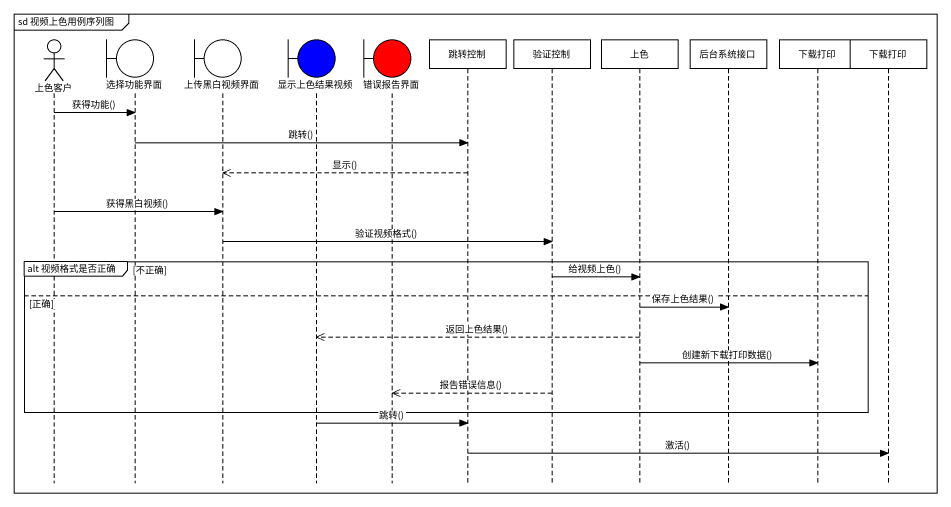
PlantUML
@startuml
mainframe sd 视频上色用例序列图
hide footbox
actor 上色客户
boundary 选择功能界面
boundary 上传黑白视频界面
boundary 显示上色结果视频 #0000FF
boundary 错误报告界面 #FF0000
participant 跳转控制
participant 验证控制
participant 上色
participant 后台系统接口
participant 下载打印
participant "下载打印" as 下载打印_2

上色客户 -> 选择功能界面 : 获得功能()
选择功能界面 -> 跳转控制 : 跳转()
跳转控制 -->> 上传黑白视频界面 : 显示()
上色客户 -> 上传黑白视频界面 : 获得黑白视频()
上传黑白视频界面 -> 验证控制 : 验证视频格式()
group alt 视频格式是否正确 [不正确]
  验证控制 -> 上色 : 给视频上色()
else 正确
  上色 -> 后台系统接口 : 保存上色结果()
  上色 -->> 显示上色结果视频 : 返回上色结果()
  上色 -> 下载打印 : 创建新下载打印数据()
  验证控制 -->> 错误报告界面 : 报告错误信息()
end
显示上色结果视频 -> 跳转控制 : 跳转()
跳转控制 -> 下载打印_2 : 激活()
@enduml
